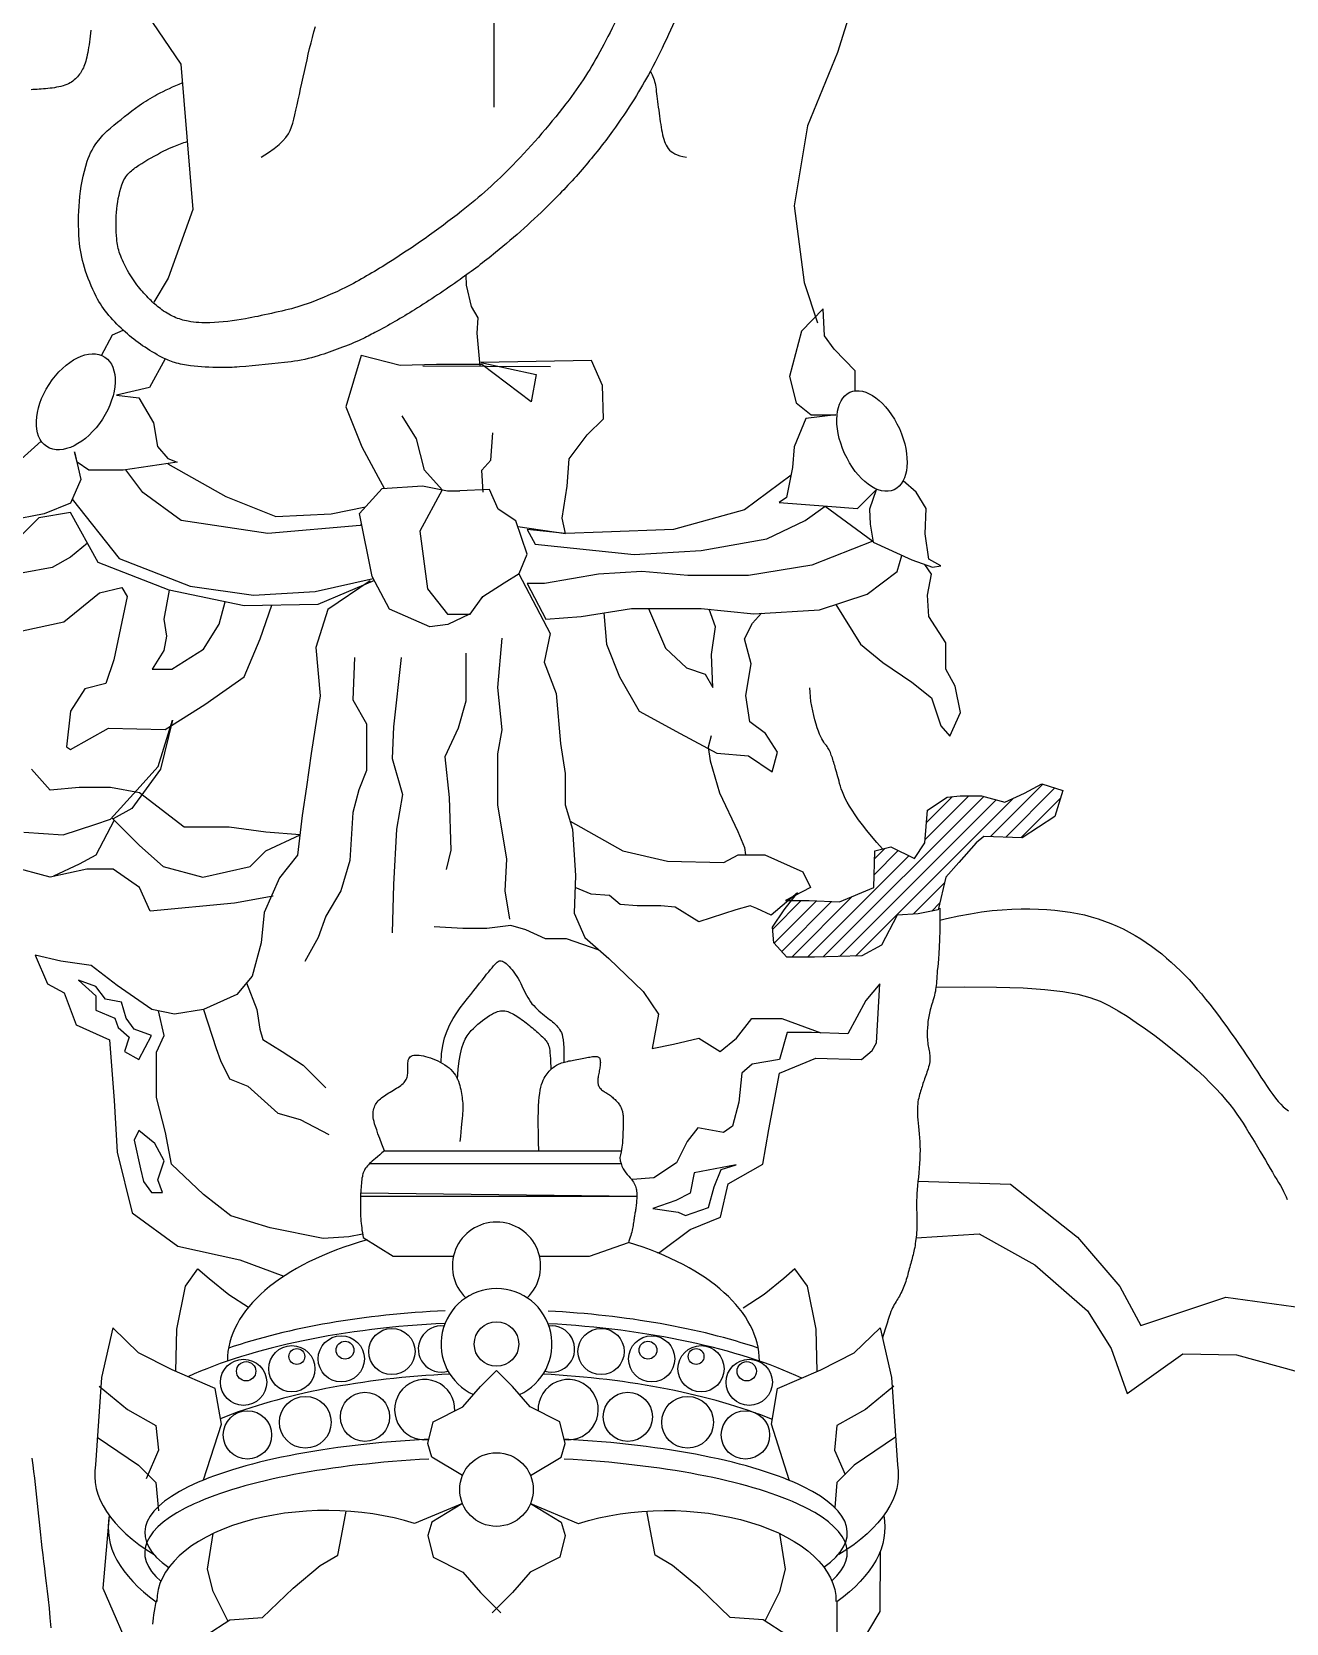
# Model space of a CAD drawing. Header units: feet. Extents: x 0 to 841, y 0 to 594.
# Drawn here: x 648.657 to 651.93, y 131.031 to 135.181 of the extents above; entities that cross this region are included whole.
import ezdxf

# ---------------------------------------------------------------- set-up
doc = ezdxf.new("R2010")
doc.units = ezdxf.units.FT
doc.header["$MEASUREMENT"] = 0
doc.layers.add('LOGO', color=7, linetype='Continuous')

# ---------------------------------------------------------------- blocks, each defined once
blk = doc.blocks.new('YOTA')
h = blk.add_hatch(color=1)
edge = h.paths.add_edge_path()
edge.add_arc((302.886, 246.975), 39.995, 0, 360)
edge = h.paths.add_edge_path(flags=16)
edge.add_arc((302.886, 246.975), 39.7, 0, 360)
h = blk.add_hatch()
h.set_pattern_fill('ANSI31', color=2, scale=0.736692, style=0)
h.set_pattern_definition([(45, (259.07555, 203.21537), (-0.06511496, 0.06511496), [])])
h.paths.add_polyline_path([(306.813, 250.138), (306.638, 250.138), (306.529, 250.127), (306.365, 250.018), (306.343, 249.746), (306.256, 249.615), (306.06, 249.713), (305.929, 249.68), (305.918, 249.375), (305.634, 249.255), (305.383, 249.266), (305.234, 249.266), (305.175, 249.189), (305.077, 249.047), (305.088, 248.916), (305.197, 248.796), (305.426, 248.796), (305.819, 248.807), (305.983, 248.895), (306.114, 249.146), (306.289, 249.156), (306.453, 249.189), (306.518, 249.462), (306.627, 249.582), (306.769, 249.746), (306.835, 249.8), (307.151, 249.789), (307.424, 249.964), (307.49, 250.182), (307.315, 250.237), (307.173, 250.16), (307.009, 250.084)])
at = {"color": 2}
for p, q in [((300.091, 250.766), (299.991, 250.359)), ((299.072, 250.184), (298.919, 250.359)), ((299.991, 250.359), (299.751, 250.031)), ((299.313, 250.206), (299.072, 250.184)), ((299.576, 250.206), (299.313, 250.206)), ((299.816, 250.162), (299.576, 250.206)), ((299.751, 250.031), (299.596, 249.945)), ((300.188, 249.878), (299.816, 250.162)), ((299.605, 249.936), (299.453, 249.645)), ((299.586, 249.955), (299.816, 249.725)), ((300.561, 249.878), (300.188, 249.878)), ((300.867, 249.834), (300.561, 249.878)), ((301.151, 249.812), (300.867, 249.834)), ((300.867, 249.681), (301.151, 249.812)), ((299.453, 249.645), (299.315, 249.57)), ((299.816, 249.725), (300.013, 249.55)), ((300.736, 249.55), (300.867, 249.681)), ((299.315, 249.57), (299.1, 249.469)), ((300.013, 249.55), (300.342, 249.462)), ((300.342, 249.462), (300.736, 249.55)), ((302.5, 244.256), (302.102, 244.092)), ((303.065, 244.256), (303.463, 244.092)), ((305.611, 243.439), (305.611, 242.917))]:
    blk.add_line(p, q, dxfattribs=at)
for points in [[(304.567, 259.995, -0.017689), (304.533, 259.266, -0.035906), (304.452, 258.749, -0.00466), (304.23, 257.823, -0.014238), (304.146, 257.523, -0.021967), (303.931, 256.928, -0.022916), (303.675, 256.379, -0.041395), (303.386, 255.921, -0.031189), (302.918, 255.377, -0.033568), (302.492, 254.994, -0.025503), (301.875, 254.56, -0.021053), (301.528, 254.36, -0.050859)], [(305.012, 259.811, -0.008163), (305.006, 259.562, -0.027125), (304.972, 259.203, -0.00129), (304.899, 258.726, -0.012508), (304.89, 258.677, -0.007768), (304.785, 258.208, -0.007241), (304.658, 257.709, -0.00219), (304.605, 257.517, -0.003161), (304.567, 257.385, -0.014941), (304.493, 257.158, -0.008195), (304.339, 256.753, -0.014187), (304.214, 256.464, -0.013071), (304.062, 256.158, -0.019073), (303.929, 255.929, -0.015558), (303.748, 255.66, -0.020883), (303.511, 255.36, -0.019783), (303.236, 255.065, -0.012588), (303.012, 254.853, -0.012505), (302.775, 254.651, -0.016837), (302.48, 254.427, -0.013795), (302.102, 254.176, -0.018972), (301.773, 253.987, -0.005506), (301.659, 253.928, -0.024647)], [(301.659, 253.928, -0.028327), (301.301, 253.793, -0.046998), (301.075, 253.744, -0.00867), (300.646, 253.701, -0.023438), (300.486, 253.695, -0.02499), (300.239, 253.71, -0.046526), (300.108, 253.737, -0.046949), (300.004, 253.78, -0.027787), (299.842, 253.877, -0.034305), (299.698, 253.99, -0.032024), (299.561, 254.129, -0.059908), (299.456, 254.286, -0.04335), (299.358, 254.528, -0.055252), (299.315, 254.758, -0.040581), (299.316, 255.075, -0.055053), (299.382, 255.409, -0.094388), (299.477, 255.586, -0.045622), (299.574, 255.685, -0.020657), (299.814, 255.873, -0.03559), (299.961, 255.964, -0.026809), (300.171, 256.06)], [(301.528, 254.36, -0.023133), (301.234, 254.234, -0.034133), (301.026, 254.171, -0.003517), (300.799, 254.121, -0.007814), (300.697, 254.101, -0.033561), (300.401, 254.068, -0.055073), (300.22, 254.08, -0.062677), (300.105, 254.116, -0.056193), (299.989, 254.185, -0.033552), (299.901, 254.262, -0.02767), (299.807, 254.367, -0.040319), (299.717, 254.501, -0.042125), (299.653, 254.64, -0.06609), (299.626, 254.765, -0.038383), (299.624, 254.984, -0.05936), (299.669, 255.214, -0.121359), (299.73, 255.313, -0.053488), (299.809, 255.376, -0.022596), (300.017, 255.495, -0.021801), (300.101, 255.533, -0.016965), (300.212, 255.574)]]:
    blk.add_lwpolyline(points, format="xyb", dxfattribs=at)
for points in [[(306.291, 259.173), (306.089, 258.17), (305.978, 257.921), (305.895, 257.2), (305.617, 256.313), (305.368, 255.703), (305.257, 255.038), (305.34, 254.401), (305.451, 254.068)], [(299.365, 258.955), (299.421, 257.952), (299.646, 256.971), (300.158, 256.215), (300.26, 255.009), (300.055, 254.437), (299.935, 254.239)], [(299.41, 256.498), (299.408, 256.473), (299.405, 256.448), (299.402, 256.424), (299.399, 256.401), (299.396, 256.377), (299.393, 256.355), (299.389, 256.333), (299.385, 256.312), (299.381, 256.293), (299.377, 256.274), (299.373, 256.256), (299.369, 256.24), (299.364, 256.225), (299.359, 256.211), (299.354, 256.198), (299.349, 256.186), (299.343, 256.174), (299.337, 256.163), (299.331, 256.152), (299.324, 256.142), (299.317, 256.132), (299.309, 256.122), (299.301, 256.112), (299.292, 256.103), (299.283, 256.094), (299.273, 256.085), (299.262, 256.076), (299.251, 256.068), (299.239, 256.06), (299.225, 256.053), (299.211, 256.047), (299.196, 256.041), (299.18, 256.036), (299.163, 256.032), (299.145, 256.028), (299.127, 256.024), (299.109, 256.021), (299.09, 256.018), (299.072, 256.016), (299.053, 256.014), (299.035, 256.012), (299.017, 256.011), (298.999, 256.009), (298.981, 256.008), (298.964, 256.007), (298.947, 256.006), (298.93, 256.005), (298.914, 256.004)], [(300.827, 255.444), (300.887, 255.482), (300.936, 255.516), (300.976, 255.549), (301.008, 255.579), (301.033, 255.608), (301.053, 255.637), (301.068, 255.665), (301.08, 255.695), (301.089, 255.726), (301.098, 255.76), (301.107, 255.796), (301.116, 255.835), (301.125, 255.877), (301.135, 255.92), (301.145, 255.965), (301.155, 256.012), (301.165, 256.059), (301.175, 256.107), (301.186, 256.155), (301.197, 256.204), (301.208, 256.252), (301.219, 256.3), (301.23, 256.347), (301.242, 256.393), (301.254, 256.439), (301.266, 256.484), (301.279, 256.528)], [(302.76, 256.588), (302.76, 256.471), (302.761, 256.341), (302.761, 256.196), (302.761, 256.036), (302.761, 255.86)], [(304.061, 256.156), (304.069, 256.143), (304.076, 256.129), (304.083, 256.115), (304.089, 256.101), (304.093, 256.087), (304.097, 256.072), (304.101, 256.057), (304.104, 256.042), (304.107, 256.025), (304.109, 256.008), (304.111, 255.99), (304.114, 255.971), (304.116, 255.95), (304.119, 255.928), (304.122, 255.906), (304.125, 255.882), (304.128, 255.858), (304.131, 255.834), (304.134, 255.81), (304.138, 255.785), (304.141, 255.761), (304.144, 255.738), (304.148, 255.715), (304.151, 255.692), (304.155, 255.671), (304.159, 255.65), (304.163, 255.63), (304.168, 255.611), (304.173, 255.593), (304.179, 255.575), (304.186, 255.559), (304.193, 255.543), (304.201, 255.529), (304.211, 255.515), (304.222, 255.503), (304.235, 255.491), (304.249, 255.481), (304.266, 255.472), (304.286, 255.463), (304.308, 255.456), (304.333, 255.449), (304.361, 255.444)], [(302.647, 253.707), (302.623, 253.98), (302.631, 254.108), (302.575, 254.204), (302.535, 254.38), (302.531, 254.463)], [(305.763, 253.502), (305.764, 253.669), (305.591, 253.849), (305.51, 253.96), (305.498, 254.183), (305.318, 253.997), (305.219, 253.62), (305.275, 253.403), (305.399, 253.304), (305.603, 253.304), (305.355, 253.273), (305.256, 253.038), (305.244, 252.865), (305.194, 252.617), (305.133, 252.574), (305.535, 252.543), (305.783, 252.524), (305.938, 252.679), (305.882, 252.518), (305.888, 252.395), (305.913, 252.246), (306.235, 252.097), (306.408, 252.036), (306.476, 252.048), (306.377, 252.104), (306.346, 252.314), (306.353, 252.524), (306.272, 252.661), (306.163, 252.755)], [(299.499, 253.797), (299.592, 253.968), (299.679, 254.007)], [(300.03, 253.767), (299.898, 253.531), (299.625, 253.465), (299.811, 253.443), (299.931, 253.236), (299.964, 253.039), (300.052, 252.94), (300.128, 252.908), (299.68, 252.842), (299.395, 252.842), (299.297, 252.908), (299.275, 252.995), (299.329, 252.765), (299.242, 252.569), (299.023, 252.481), (298.738, 252.426), (298.64, 252.481), (298.717, 252.558), (298.804, 252.711), (298.804, 252.908), (298.998, 253.085)], [(302.959, 252.375), (303.357, 252.317), (303.329, 252.443), (303.371, 252.71), (303.388, 252.936), (303.538, 253.136), (303.672, 253.27), (303.664, 253.546), (303.572, 253.755), (302.652, 253.738), (303.112, 253.638), (303.07, 253.412), (302.66, 253.721), (302.284, 253.721), (301.983, 253.713), (301.657, 253.796), (301.532, 253.37), (301.665, 253.036), (301.799, 252.785), (301.848, 252.692)], [(302.171, 253.709), (303.231, 253.705)], [(302.332, 252.679), (302.184, 252.844), (302.117, 253.103), (302, 253.295)], [(302.671, 252.659), (302.66, 252.844), (302.736, 252.927), (302.752, 253.153)], [(301.662, 252.393), (301.649, 252.383), (300.883, 252.317), (300.161, 252.426), (299.844, 252.656), (299.701, 252.845)], [(300.052, 252.896), (300.533, 252.623), (300.949, 252.459), (301.409, 252.481), (301.695, 252.538)], [(302.23, 251.542), (301.895, 251.689), (301.749, 251.96), (301.645, 252.482), (301.833, 252.691), (302.167, 252.712), (302.376, 252.67), (302.478, 252.672)], [(302.332, 252.679), (302.146, 252.336), (302.209, 251.856), (302.376, 251.647), (302.564, 251.647), (302.669, 251.793), (302.662, 251.783)], [(302.669, 251.793), (302.846, 251.908), (302.972, 251.983), (303.039, 252.146), (302.943, 252.422), (302.796, 252.518), (302.725, 252.681), (302.479, 252.672)], [(305.231, 252.8), (304.845, 252.514), (304.254, 252.35), (303.663, 252.328), (303.357, 252.317), (303.039, 252.35), (303.105, 252.229), (303.926, 252.142), (304.484, 252.175), (305.031, 252.273), (305.348, 252.426), (305.515, 252.545)], [(299.257, 252.602), (299.647, 252.109), (300.238, 251.879), (300.763, 251.803), (301.277, 251.836), (301.758, 251.943)], [(305.515, 252.545), (305.912, 252.252), (305.403, 252.054), (304.878, 251.967), (304.374, 251.967), (303.991, 252), (303.63, 251.978), (303.182, 251.901), (303.039, 251.901), (303.192, 251.606), (303.488, 251.628), (303.904, 251.694), (304.484, 251.694), (304.922, 251.65), (305.469, 251.683), (305.863, 251.814), (306.114, 252), (306.153, 252.135)], [(299.242, 252.492), (298.979, 252.448), (298.815, 252.284)], [(298.738, 251.486), (299.187, 251.584), (299.483, 251.825), (299.669, 251.869), (299.712, 251.792), (299.658, 251.53), (299.603, 251.267), (299.537, 251.07), (299.362, 251.026), (299.242, 250.841), (299.209, 250.545), (299.242, 250.523), (299.559, 250.698), (300.03, 250.687), (300.358, 250.895), (300.686, 251.125), (300.818, 251.442), (300.916, 251.72)], [(301.768, 251.925), (301.299, 251.726), (300.686, 251.715), (300.063, 251.847), (299.472, 252.076), (299.242, 252.492)], [(299.383, 252.236), (299.242, 252.12), (299.089, 252.033), (298.848, 251.989), (298.695, 252.002)], [(305.603, 251.727), (305.808, 251.398), (305.994, 251.245), (306.235, 251.081), (306.399, 250.95), (306.476, 250.72), (306.552, 250.633), (306.64, 250.83), (306.596, 251.048), (306.519, 251.19), (306.519, 251.409), (306.377, 251.628), (306.366, 251.803), (306.399, 251.978), (306.343, 252.059)], [(301.734, 251.924), (301.381, 251.685), (301.28, 251.37), (301.318, 250.967), (301.242, 250.489), (301.205, 250.212), (301.167, 249.973), (301.129, 249.645), (300.978, 249.456), (300.852, 249.167), (300.827, 248.915), (300.751, 248.638), (300.625, 248.487), (300.348, 248.361), (300.108, 248.323), (299.919, 248.361), (299.63, 248.562), (299.415, 248.726), (299.163, 248.764), (298.949, 248.814), (299.05, 248.575), (299.189, 248.499), (299.289, 248.235), (299.567, 248.109), (299.604, 247.605), (299.63, 247.177), (299.756, 246.673), (300.134, 246.396), (300.65, 246.283), (301.016, 246.146)], [(302.97, 251.982), (303.228, 251.486), (303.178, 251.248), (303.278, 250.986), (303.316, 250.573), (303.353, 250.323), (303.353, 250.061), (303.416, 249.861), (303.441, 249.474), (303.428, 249.161), (303.516, 248.961), (303.716, 248.786), (304.003, 248.511), (304.129, 248.324), (304.078, 248.037), (304.254, 248.074), (304.466, 248.124), (304.641, 248.012), (304.779, 248.124), (304.904, 248.286), (305.154, 248.286), (305.479, 248.169)], [(300.063, 251.847), (300.019, 251.606), (300.041, 251.464), (300.019, 251.344), (299.92, 251.19), (300.084, 251.19), (300.347, 251.355), (300.478, 251.562), (300.529, 251.749)], [(302.558, 251.647), (302.378, 251.561), (302.23, 251.542)], [(303.675, 251.657), (303.696, 251.398), (303.805, 251.125), (303.969, 250.841), (304.309, 250.655), (304.615, 250.491), (304.878, 250.469), (305.075, 250.337), (305.119, 250.501), (305.02, 250.655), (304.889, 250.753), (304.856, 250.972), (304.9, 251.234), (304.845, 251.442), (304.911, 251.573), (304.987, 251.654)], [(304.046, 251.694), (304.188, 251.365), (304.363, 251.201), (304.517, 251.147), (304.582, 251.037), (304.571, 251.311), (304.604, 251.54), (304.551, 251.687)], [(302.828, 251.448), (302.791, 251.036), (302.828, 250.686), (302.791, 250.486), (302.791, 250.061), (302.866, 249.611), (302.853, 249.349), (302.891, 249.111)], [(301.603, 251.286), (301.59, 250.936), (301.703, 250.736), (301.703, 250.348), (301.64, 250.186), (301.59, 249.999), (301.565, 249.599), (301.49, 249.349), (301.365, 249.136), (301.302, 248.961), (301.19, 248.761)], [(301.99, 251.286), (301.928, 250.711), (301.915, 250.448), (302.003, 250.148), (301.953, 249.861), (301.928, 249.399), (301.915, 248.999)], [(302.528, 251.323), (302.528, 250.923), (302.465, 250.698), (302.353, 250.461), (302.39, 250.123), (302.403, 249.686), (302.365, 249.524)], [(305.991, 249.696), (305.991, 249.697), (305.943, 249.75), (305.9, 249.801), (305.86, 249.85), (305.824, 249.895), (305.792, 249.938), (305.763, 249.979), (305.738, 250.017), (305.717, 250.052), (305.698, 250.085), (305.682, 250.115), (305.669, 250.143), (305.658, 250.17), (305.649, 250.194), (305.642, 250.217), (305.635, 250.239), (305.63, 250.259), (305.625, 250.278), (305.62, 250.296), (305.615, 250.313), (305.611, 250.329), (305.607, 250.345), (305.602, 250.36), (305.598, 250.374), (305.594, 250.388), (305.59, 250.401), (305.586, 250.414), (305.582, 250.427), (305.579, 250.439), (305.575, 250.452), (305.571, 250.464), (305.566, 250.476), (305.562, 250.487), (305.558, 250.498), (305.553, 250.508), (305.548, 250.519), (305.543, 250.528), (305.537, 250.537), (305.531, 250.546), (305.525, 250.554), (305.518, 250.563), (305.51, 250.573), (305.503, 250.583), (305.495, 250.596), (305.486, 250.611), (305.478, 250.628), (305.469, 250.649), (305.459, 250.673), (305.449, 250.702), (305.439, 250.733), (305.429, 250.768), (305.42, 250.804), (305.411, 250.843), (305.403, 250.882), (305.397, 250.921), (305.392, 250.96), (305.389, 250.997), (305.388, 251.034)], [(300.928, 249.303), (300.604, 249.244), (299.904, 249.178), (299.816, 249.375), (299.597, 249.528), (299.379, 249.528), (299.072, 249.462), (298.744, 249.55)], [(298.853, 249.834), (299.182, 249.812), (299.444, 249.9), (299.576, 249.944), (299.794, 250.184), (299.97, 250.381), (300.091, 250.766)], [(304.568, 250.635), (304.541, 250.542), (304.56, 250.428), (304.636, 250.163), (304.788, 249.841), (304.845, 249.708), (304.853, 249.647)], [(303.395, 249.927), (303.832, 249.68), (304.204, 249.593), (304.673, 249.582), (304.793, 249.647), (305.012, 249.647), (305.328, 249.506), (305.394, 249.375), (305.186, 249.266), (305.383, 249.266), (305.634, 249.255), (305.918, 249.375), (305.929, 249.68), (306.06, 249.713), (306.256, 249.615), (306.343, 249.746), (306.365, 250.018), (306.529, 250.127), (306.638, 250.138), (306.813, 250.138), (307.009, 250.084), (307.173, 250.16), (307.315, 250.237), (307.49, 250.182), (307.424, 249.964), (307.151, 249.789), (306.835, 249.8), (306.769, 249.746), (306.627, 249.582), (306.518, 249.462), (306.453, 249.189), (306.289, 249.156), (306.114, 249.146), (305.983, 248.895), (305.819, 248.807), (305.426, 248.796), (305.197, 248.796), (305.088, 248.916), (305.077, 249.047), (305.175, 249.189), (305.284, 249.331), (305.066, 249.146), (304.946, 249.2), (304.891, 249.222), (304.771, 249.189), (304.466, 249.091), (304.269, 249.211), (304.149, 249.222), (303.953, 249.222), (303.811, 249.233), (303.723, 249.309), (303.57, 249.32), (303.437, 249.376)], [(306.467, 249.204), (306.468, 249.113), (306.468, 249.02), (306.466, 248.943), (306.463, 248.879), (306.46, 248.827), (306.457, 248.783), (306.453, 248.747), (306.45, 248.716), (306.447, 248.687), (306.445, 248.661), (306.443, 248.638), (306.442, 248.616), (306.44, 248.597), (306.439, 248.578), (306.437, 248.561), (306.435, 248.544), (306.433, 248.528), (306.431, 248.513), (306.427, 248.497), (306.424, 248.482), (306.42, 248.466), (306.415, 248.451), (306.411, 248.435), (306.406, 248.42), (306.401, 248.405), (306.397, 248.39), (306.392, 248.375), (306.388, 248.36), (306.385, 248.346), (306.381, 248.331), (306.378, 248.317), (306.376, 248.303), (306.373, 248.289), (306.371, 248.275), (306.369, 248.261), (306.368, 248.246), (306.367, 248.232), (306.366, 248.218), (306.365, 248.203), (306.364, 248.188), (306.364, 248.173), (306.363, 248.158), (306.364, 248.143), (306.364, 248.129), (306.365, 248.114), (306.366, 248.1), (306.367, 248.085), (306.369, 248.072), (306.371, 248.058), (306.373, 248.045), (306.376, 248.032), (306.378, 248.019), (306.381, 248.007), (306.383, 247.994), (306.384, 247.981), (306.385, 247.968), (306.386, 247.955), (306.385, 247.942), (306.384, 247.928), (306.381, 247.914), (306.378, 247.9), (306.375, 247.885), (306.37, 247.87), (306.366, 247.856), (306.361, 247.841), (306.356, 247.827), (306.351, 247.813), (306.346, 247.799), (306.341, 247.786), (306.337, 247.773), (306.332, 247.76), (306.328, 247.747), (306.324, 247.734), (306.32, 247.722), (306.316, 247.709), (306.312, 247.696), (306.308, 247.683), (306.304, 247.669), (306.3, 247.656), (306.296, 247.641), (306.293, 247.626), (306.289, 247.61), (306.286, 247.594), (306.284, 247.576), (306.282, 247.558), (306.281, 247.538), (306.281, 247.517), (306.281, 247.494), (306.283, 247.47), (306.285, 247.444), (306.287, 247.417), (306.291, 247.389), (306.294, 247.359), (306.297, 247.328), (306.3, 247.296), (306.302, 247.262), (306.303, 247.228), (306.304, 247.192), (306.303, 247.156), (306.302, 247.119), (306.299, 247.081), (306.297, 247.044), (306.293, 247.006), (306.29, 246.969), (306.286, 246.933), (306.283, 246.898), (306.28, 246.864), (306.278, 246.832), (306.276, 246.802), (306.275, 246.774), (306.275, 246.747), (306.275, 246.722), (306.275, 246.697), (306.276, 246.674), (306.277, 246.652), (306.277, 246.631), (306.278, 246.61), (306.278, 246.589), (306.278, 246.569), (306.277, 246.549), (306.276, 246.529), (306.275, 246.509), (306.273, 246.49), (306.272, 246.471), (306.269, 246.453), (306.267, 246.435), (306.264, 246.418), (306.262, 246.401), (306.259, 246.385), (306.255, 246.369), (306.252, 246.354), (306.249, 246.339), (306.245, 246.324), (306.241, 246.309), (306.238, 246.295), (306.234, 246.281), (306.23, 246.266), (306.226, 246.252), (306.222, 246.237), (306.218, 246.222), (306.214, 246.207), (306.21, 246.192), (306.206, 246.177), (306.202, 246.162), (306.198, 246.147), (306.193, 246.132), (306.188, 246.117), (306.184, 246.103), (306.179, 246.088), (306.174, 246.074), (306.168, 246.06), (306.163, 246.046), (306.157, 246.032), (306.151, 246.019), (306.145, 246.006), (306.138, 245.994), (306.132, 245.981), (306.125, 245.97), (306.118, 245.958), (306.111, 245.947), (306.104, 245.935), (306.097, 245.923), (306.089, 245.911), (306.082, 245.898), (306.075, 245.884), (306.068, 245.869), (306.061, 245.852), (306.054, 245.833), (306.047, 245.812), (306.039, 245.787), (306.029, 245.755), (306.017, 245.715), (306, 245.662), (305.991, 245.635)], [(306.468, 249.103), (306.523, 249.117), (306.625, 249.139), (306.722, 249.157), (306.815, 249.172), (306.903, 249.183), (306.987, 249.191), (307.067, 249.196), (307.144, 249.198), (307.217, 249.198), (307.289, 249.196), (307.357, 249.193), (307.424, 249.187), (307.488, 249.18), (307.551, 249.171), (307.611, 249.16), (307.67, 249.147), (307.727, 249.132), (307.783, 249.116), (307.837, 249.097), (307.89, 249.077), (307.942, 249.055), (307.993, 249.031), (308.042, 249.005), (308.091, 248.977), (308.138, 248.949), (308.183, 248.919), (308.228, 248.888), (308.271, 248.856), (308.313, 248.823), (308.353, 248.789), (308.392, 248.755), (308.43, 248.72), (308.467, 248.684), (308.503, 248.648), (308.539, 248.61), (308.574, 248.572), (308.608, 248.532), (308.643, 248.491), (308.677, 248.448), (308.712, 248.405), (308.747, 248.359), (308.783, 248.313), (308.818, 248.265), (308.853, 248.217), (308.888, 248.168), (308.923, 248.12), (308.956, 248.071), (308.989, 248.023), (309.021, 247.976), (309.052, 247.93), (309.081, 247.885), (309.11, 247.841), (309.137, 247.8), (309.163, 247.76), (309.188, 247.723), (309.212, 247.688), (309.235, 247.655), (309.258, 247.625), (309.28, 247.598), (309.301, 247.574), (309.322, 247.553), (309.343, 247.536), (309.365, 247.521)], [(303.637, 248.855), (303.366, 248.949), (303.191, 248.949), (303.028, 249.024), (302.903, 249.061), (302.703, 249.036), (302.503, 249.036), (302.265, 249.049)], [(302.323, 247.921), (302.326, 247.994), (302.336, 248.063), (302.352, 248.126), (302.372, 248.184), (302.396, 248.237), (302.423, 248.287), (302.452, 248.333), (302.482, 248.375), (302.512, 248.415), (302.541, 248.452), (302.569, 248.487), (302.595, 248.52), (302.619, 248.551), (302.642, 248.58), (302.664, 248.606), (302.683, 248.631), (302.701, 248.654), (302.718, 248.674), (302.733, 248.693), (302.747, 248.709), (302.759, 248.724), (302.77, 248.736), (302.78, 248.746), (302.789, 248.755), (302.797, 248.761), (302.806, 248.765), (302.814, 248.767), (302.822, 248.766), (302.832, 248.764), (302.841, 248.759), (302.852, 248.752), (302.863, 248.743), (302.875, 248.732), (302.888, 248.72), (302.9, 248.705), (302.913, 248.69), (302.926, 248.673), (302.939, 248.656), (302.951, 248.637), (302.962, 248.618), (302.973, 248.599), (302.984, 248.579), (302.993, 248.559), (303.003, 248.54), (303.013, 248.52), (303.022, 248.5), (303.032, 248.481), (303.043, 248.462), (303.054, 248.444), (303.066, 248.426), (303.078, 248.41), (303.092, 248.394), (303.106, 248.379), (303.121, 248.364), (303.136, 248.351), (303.151, 248.338), (303.166, 248.325), (303.181, 248.313), (303.196, 248.302), (303.21, 248.291), (303.224, 248.28), (303.237, 248.27), (303.249, 248.26), (303.26, 248.25), (303.271, 248.24), (303.282, 248.23), (303.291, 248.219), (303.3, 248.208), (303.308, 248.196), (303.315, 248.183), (303.322, 248.17), (303.328, 248.154), (303.332, 248.134), (303.336, 248.11), (303.34, 248.08), (303.342, 248.042), (303.342, 247.996), (303.342, 247.94), (303.342, 247.923)], [(299.81, 247.947), (299.915, 248.145), (299.771, 248.198), (299.705, 248.29), (299.665, 248.422), (299.533, 248.448), (299.454, 248.553), (299.309, 248.606), (299.454, 248.474), (299.454, 248.356), (299.612, 248.29), (299.639, 248.211), (299.731, 248.132), (299.691, 248.013), (299.81, 247.947)], [(300.705, 248.582), (300.79, 248.361), (300.815, 248.199), (300.84, 248.112), (301.002, 248.012), (301.177, 247.899), (301.365, 247.712)], [(304.12, 246.341), (304.14, 246.346), (304.393, 246.535), (304.645, 246.636), (304.708, 246.913), (304.997, 247.076), (305.048, 247.366), (305.136, 247.832), (305.438, 247.958), (305.816, 247.945), (305.905, 248.021), (305.942, 248.084), (305.968, 248.575), (305.854, 248.436), (305.703, 248.159), (305.401, 248.172), (305.199, 248.172), (305.136, 247.945), (304.909, 247.907), (304.821, 247.832), (304.796, 247.593), (304.745, 247.391), (304.67, 247.341), (304.456, 247.379), (304.367, 247.265), (304.279, 247.089), (304.09, 246.963), (303.914, 246.95), (303.906, 246.949)], [(306.436, 248.548), (306.673, 248.55), (306.939, 248.548), (307.16, 248.541), (307.342, 248.529), (307.491, 248.511), (307.614, 248.489), (307.715, 248.462), (307.801, 248.43), (307.877, 248.393), (307.95, 248.351), (308.025, 248.305), (308.101, 248.255), (308.177, 248.201), (308.254, 248.145), (308.329, 248.088), (308.403, 248.029), (308.474, 247.971), (308.542, 247.913), (308.606, 247.857), (308.664, 247.804), (308.716, 247.753), (308.763, 247.705), (308.805, 247.659), (308.843, 247.615), (308.877, 247.573), (308.908, 247.533), (308.937, 247.493), (308.964, 247.454), (308.989, 247.416), (309.013, 247.377), (309.037, 247.338), (309.061, 247.299), (309.085, 247.26), (309.108, 247.221), (309.131, 247.183), (309.153, 247.146), (309.174, 247.109), (309.195, 247.074), (309.214, 247.04), (309.233, 247.009), (309.251, 246.978), (309.268, 246.95), (309.284, 246.923), (309.299, 246.898), (309.313, 246.874), (309.325, 246.85), (309.336, 246.828), (309.346, 246.806), (309.355, 246.784)], [(301.67, 246.495), (301.557, 246.472), (301.343, 246.459), (300.902, 246.548), (300.575, 246.648), (300.348, 246.825), (300.083, 247.076), (300.033, 247.341), (299.957, 247.63), (299.957, 248.008), (300.02, 248.147), (299.973, 248.35)], [(300.348, 248.361), (300.452, 248.037), (300.49, 247.937), (300.565, 247.787), (300.715, 247.724), (300.965, 247.499), (301.152, 247.449), (301.39, 247.324)], [(302.458, 247.784), (302.464, 247.865), (302.473, 247.935), (302.483, 247.993), (302.495, 248.042), (302.508, 248.082), (302.523, 248.116), (302.538, 248.143), (302.555, 248.166), (302.573, 248.186), (302.591, 248.205), (302.61, 248.222), (302.629, 248.239), (302.649, 248.256), (302.668, 248.271), (302.687, 248.285), (302.706, 248.299), (302.725, 248.311), (302.742, 248.321), (302.759, 248.331), (302.775, 248.338), (302.79, 248.344), (302.804, 248.348), (302.817, 248.351), (302.83, 248.352), (302.842, 248.352), (302.853, 248.351), (302.865, 248.348), (302.876, 248.345), (302.888, 248.34), (302.899, 248.335), (302.912, 248.329), (302.924, 248.322), (302.937, 248.314), (302.951, 248.306), (302.964, 248.298), (302.978, 248.289), (302.991, 248.279), (303.005, 248.27), (303.018, 248.26), (303.031, 248.25), (303.044, 248.24), (303.057, 248.229), (303.069, 248.219), (303.081, 248.209), (303.093, 248.199), (303.104, 248.189), (303.115, 248.179), (303.126, 248.17), (303.136, 248.161), (303.146, 248.152), (303.155, 248.143), (303.164, 248.135), (303.173, 248.127), (303.181, 248.119), (303.188, 248.11), (303.195, 248.102), (303.202, 248.093), (303.207, 248.083), (303.212, 248.073), (303.216, 248.062), (303.22, 248.051), (303.223, 248.037), (303.225, 248.021), (303.227, 248.002), (303.229, 247.98), (303.231, 247.953), (303.232, 247.921), (303.234, 247.884), (303.235, 247.862)], [(301.852, 247.188), (301.831, 247.243), (301.813, 247.29), (301.798, 247.329), (301.787, 247.362), (301.777, 247.39), (301.77, 247.413), (301.765, 247.432), (301.761, 247.448), (301.759, 247.462), (301.758, 247.475), (301.757, 247.488), (301.758, 247.501), (301.759, 247.513), (301.761, 247.526), (301.764, 247.538), (301.768, 247.549), (301.772, 247.561), (301.777, 247.572), (301.784, 247.582), (301.791, 247.592), (301.799, 247.602), (301.808, 247.611), (301.818, 247.62), (301.828, 247.629), (301.839, 247.637), (301.851, 247.645), (301.862, 247.653), (301.875, 247.661), (301.888, 247.668), (301.9, 247.676), (301.913, 247.684), (301.926, 247.691), (301.939, 247.699), (301.952, 247.707), (301.964, 247.715), (301.976, 247.722), (301.987, 247.73), (301.997, 247.738), (302.007, 247.747), (302.015, 247.755), (302.022, 247.763), (302.028, 247.772), (302.033, 247.781), (302.037, 247.79), (302.04, 247.8), (302.042, 247.81), (302.044, 247.82), (302.045, 247.831), (302.045, 247.842), (302.045, 247.854), (302.045, 247.867), (302.045, 247.879), (302.045, 247.892), (302.045, 247.905), (302.046, 247.918), (302.048, 247.93), (302.05, 247.941), (302.054, 247.952), (302.059, 247.961), (302.066, 247.968), (302.074, 247.975), (302.085, 247.979), (302.096, 247.982), (302.11, 247.983), (302.124, 247.983), (302.14, 247.982), (302.157, 247.98), (302.175, 247.976), (302.194, 247.972), (302.213, 247.966), (302.234, 247.959), (302.254, 247.952), (302.275, 247.944), (302.295, 247.934), (302.316, 247.924), (302.335, 247.913), (302.354, 247.902), (302.372, 247.889), (302.389, 247.876), (302.404, 247.862), (302.418, 247.847), (302.43, 247.831), (302.441, 247.815), (302.45, 247.799), (302.458, 247.782), (302.466, 247.765), (302.472, 247.748), (302.477, 247.73), (302.482, 247.713), (302.486, 247.696), (302.489, 247.68), (302.493, 247.663), (302.495, 247.647), (302.498, 247.631), (302.499, 247.615), (302.501, 247.599), (302.502, 247.583), (302.502, 247.567), (302.503, 247.55), (302.502, 247.534), (302.502, 247.517), (302.501, 247.499), (302.5, 247.48), (302.498, 247.459), (302.496, 247.435), (302.493, 247.409), (302.49, 247.379), (302.486, 247.345), (302.483, 247.307), (302.478, 247.264)], [(303.135, 247.184), (303.133, 247.266), (303.131, 247.339), (303.13, 247.405), (303.13, 247.462), (303.131, 247.514), (303.132, 247.559), (303.135, 247.599), (303.138, 247.634), (303.142, 247.665), (303.147, 247.692), (303.152, 247.717), (303.158, 247.738), (303.165, 247.758), (303.172, 247.775), (303.179, 247.791), (303.187, 247.805), (303.195, 247.817), (303.204, 247.828), (303.212, 247.838), (303.221, 247.848), (303.229, 247.857), (303.238, 247.865), (303.247, 247.873), (303.255, 247.88), (303.264, 247.887), (303.274, 247.893), (303.283, 247.899), (303.293, 247.904), (303.303, 247.909), (303.313, 247.914), (303.324, 247.918), (303.336, 247.921), (303.347, 247.925), (303.359, 247.928), (303.372, 247.931), (303.385, 247.934), (303.398, 247.936), (303.411, 247.939), (303.424, 247.941), (303.438, 247.944), (303.452, 247.947), (303.466, 247.949), (303.48, 247.952), (303.494, 247.955), (303.508, 247.958), (303.522, 247.96), (303.535, 247.963), (303.547, 247.965), (303.559, 247.967), (303.57, 247.969), (303.58, 247.97), (303.59, 247.971), (303.598, 247.972), (303.606, 247.972), (303.613, 247.972), (303.62, 247.971), (303.625, 247.969), (303.63, 247.967), (303.634, 247.964), (303.638, 247.96), (303.641, 247.955), (303.643, 247.95), (303.645, 247.943), (303.646, 247.937), (303.646, 247.929), (303.647, 247.921), (303.646, 247.912), (303.646, 247.903), (303.645, 247.893), (303.643, 247.883), (303.641, 247.873), (303.639, 247.863), (303.637, 247.852), (303.635, 247.841), (303.633, 247.83), (303.631, 247.819), (303.629, 247.809), (303.627, 247.798), (303.626, 247.788), (303.625, 247.778), (303.625, 247.769), (303.625, 247.76), (303.626, 247.751), (303.627, 247.743), (303.629, 247.736), (303.632, 247.728), (303.635, 247.722), (303.638, 247.715), (303.642, 247.709), (303.647, 247.704), (303.652, 247.698), (303.657, 247.694), (303.663, 247.689), (303.67, 247.685), (303.677, 247.68), (303.684, 247.676), (303.691, 247.672), (303.699, 247.667), (303.706, 247.662), (303.714, 247.657), (303.722, 247.652), (303.731, 247.646), (303.739, 247.64), (303.747, 247.633), (303.754, 247.626), (303.762, 247.62), (303.769, 247.613), (303.776, 247.606), (303.783, 247.598), (303.789, 247.591), (303.795, 247.585), (303.8, 247.578), (303.805, 247.571), (303.809, 247.564), (303.813, 247.557), (303.816, 247.551), (303.819, 247.544), (303.822, 247.537), (303.824, 247.529), (303.827, 247.522), (303.829, 247.514), (303.831, 247.507), (303.832, 247.499), (303.834, 247.49), (303.835, 247.482), (303.836, 247.473), (303.836, 247.463), (303.837, 247.454), (303.837, 247.444), (303.837, 247.433), (303.837, 247.422), (303.837, 247.411), (303.837, 247.399), (303.836, 247.387), (303.835, 247.375), (303.835, 247.362), (303.834, 247.349), (303.833, 247.336), (303.833, 247.323), (303.832, 247.309), (303.832, 247.296), (303.831, 247.282), (303.83, 247.267), (303.829, 247.251), (303.828, 247.235), (303.826, 247.217), (303.823, 247.198), (303.819, 247.178), (303.815, 247.155), (303.809, 247.131)], [(300.008, 246.841), (299.968, 246.946), (300.021, 247.105), (299.942, 247.249), (299.81, 247.355), (299.771, 247.276), (299.823, 247.039), (299.85, 246.933), (299.915, 246.841), (300.008, 246.841)], [(301.852, 247.188), (301.831, 247.17), (301.812, 247.153), (301.794, 247.138), (301.778, 247.125), (301.763, 247.113), (301.75, 247.101), (301.738, 247.091), (301.728, 247.081), (301.718, 247.072), (301.71, 247.062), (301.702, 247.053), (301.695, 247.044), (301.69, 247.035), (301.685, 247.026), (301.68, 247.016), (301.676, 247.006), (301.673, 246.996), (301.67, 246.985), (301.668, 246.973), (301.665, 246.96), (301.663, 246.946), (301.661, 246.932), (301.66, 246.916), (301.658, 246.9), (301.657, 246.883), (301.656, 246.866), (301.655, 246.849), (301.654, 246.831), (301.653, 246.812), (301.653, 246.794), (301.652, 246.775), (301.652, 246.756), (301.652, 246.738), (301.652, 246.719), (301.652, 246.7), (301.652, 246.681), (301.653, 246.662), (301.654, 246.643), (301.655, 246.624), (301.656, 246.605), (301.658, 246.585), (301.66, 246.566), (301.663, 246.547), (301.665, 246.528), (301.668, 246.508), (301.671, 246.488), (301.674, 246.467)], [(301.852, 247.188), (303.821, 247.188)], [(303.809, 247.131), (303.812, 247.104), (303.818, 247.081), (303.826, 247.059), (303.836, 247.039), (303.847, 247.021), (303.858, 247.005), (303.87, 246.99), (303.882, 246.976), (303.894, 246.963), (303.904, 246.951), (303.913, 246.939), (303.921, 246.928), (303.928, 246.916), (303.933, 246.906), (303.938, 246.895), (303.942, 246.884), (303.945, 246.873), (303.947, 246.862), (303.948, 246.851), (303.949, 246.839), (303.95, 246.827), (303.95, 246.815), (303.95, 246.802), (303.949, 246.789), (303.948, 246.777), (303.947, 246.764), (303.946, 246.752), (303.945, 246.74), (303.943, 246.728), (303.942, 246.717), (303.94, 246.706), (303.939, 246.697), (303.937, 246.687), (303.936, 246.678), (303.934, 246.669), (303.933, 246.66), (303.931, 246.651), (303.93, 246.642), (303.928, 246.633), (303.927, 246.623), (303.925, 246.613), (303.924, 246.602), (303.922, 246.591), (303.92, 246.579), (303.918, 246.567), (303.916, 246.554), (303.914, 246.541), (303.911, 246.527), (303.907, 246.513), (303.903, 246.499), (303.899, 246.484), (303.894, 246.469), (303.889, 246.453), (303.883, 246.436), (303.879, 246.426)], [(301.73, 247.083), (303.818, 247.083)], [(304.353, 246.65), (304.544, 246.716), (304.591, 246.887), (304.65, 247.032), (304.775, 247.072), (304.426, 247.006), (304.393, 246.835), (304.274, 246.775), (304.083, 246.709), (304.294, 246.677), (304.353, 246.65)], [(298.92, 244.633), (298.928, 244.577), (298.935, 244.522), (298.942, 244.468), (298.948, 244.414), (298.954, 244.362), (298.96, 244.309), (298.965, 244.257), (298.971, 244.205), (298.976, 244.153), (298.981, 244.101), (298.987, 244.049), (298.992, 243.996), (298.998, 243.942), (299.004, 243.888), (299.011, 243.832), (299.018, 243.776), (299.025, 243.718), (299.033, 243.658), (299.041, 243.595), (299.049, 243.529), (299.056, 243.46), (299.064, 243.387), (299.071, 243.308), (299.078, 243.225)], [(306.287, 246.936), (307.054, 246.91), (307.611, 246.47), (307.963, 246.059), (308.139, 245.737), (308.844, 245.971), (309.489, 245.883), (310.193, 245.561), (310.546, 245.062), (310.774, 244.645)], [(301.653, 246.812), (303.95, 246.812)], [(301.655, 246.838), (303.95, 246.81)], [(301.674, 246.467), (301.924, 246.311), (302.425, 246.311)], [(306.271, 246.464), (306.794, 246.499), (307.258, 246.24), (307.695, 245.857), (307.891, 245.545), (308.025, 245.171), (308.489, 245.5), (308.935, 245.492), (309.621, 245.304), (310.031, 245.028), (310.207, 244.631)], [(303.141, 246.311), (303.557, 246.311), (303.879, 246.426)], [(300.117, 245.353), (300.127, 245.705), (300.199, 246.064), (300.301, 246.208), (300.394, 246.126), (300.558, 245.993), (300.721, 245.888)], [(305.449, 245.353), (305.439, 245.705), (305.367, 246.064), (305.264, 246.208), (305.172, 246.126), (305.007, 245.993), (304.833, 245.88)], [(300.349, 244.453), (300.497, 244.915), (300.445, 245.213), (300.086, 245.367), (299.808, 245.51), (299.593, 245.716), (299.5, 245.305), (299.449, 244.578)], [(305.217, 244.453), (305.069, 244.915), (305.12, 245.213), (305.48, 245.367), (305.757, 245.51), (305.973, 245.716), (306.065, 245.305), (306.116, 244.578)], [(302.5, 244.49), (302.245, 244.643), (302.211, 244.755), (302.256, 244.935), (302.503, 245.059), (302.65, 245.228), (302.783, 245.361)], [(303.065, 244.49), (303.321, 244.643), (303.355, 244.755), (303.31, 244.935), (303.062, 245.059), (302.916, 245.228), (302.783, 245.361)], [(299.48, 245.233), (299.716, 245.038), (299.952, 244.905), (299.973, 244.699), (299.87, 244.463)], [(306.086, 245.233), (305.849, 245.038), (305.613, 244.905), (305.593, 244.699), (305.68, 244.499)], [(299.465, 244.808), (299.808, 244.576), (299.952, 244.432), (299.973, 244.196)], [(306.1, 244.808), (305.757, 244.576), (305.613, 244.432), (305.595, 244.224)], [(302.5, 244.256), (302.245, 244.103), (302.211, 243.991), (302.256, 243.811), (302.503, 243.687), (302.65, 243.518), (302.819, 243.35)], [(303.065, 244.256), (303.321, 244.103), (303.355, 243.991), (303.31, 243.811), (303.062, 243.687), (302.916, 243.518), (302.747, 243.35)], [(299.564, 244.156), (299.51, 243.555), (299.769, 242.961)], [(300.072, 242.65), (300.204, 242.95), (300.37, 243.164), (300.566, 243.291), (300.839, 243.311), (301.093, 243.555), (301.318, 243.741), (301.465, 243.829), (301.494, 243.985), (301.533, 244.194)], [(305.382, 242.902), (305.361, 242.95), (305.195, 243.164), (305, 243.291), (304.726, 243.311), (304.472, 243.555), (304.247, 243.741), (304.101, 243.829), (304.071, 243.985), (304.032, 244.194)], [(300.55, 243.281), (300.429, 243.526), (300.38, 243.711), (300.427, 244.007)], [(305.016, 243.281), (305.137, 243.526), (305.186, 243.711), (305.138, 244.007)], [(305.972, 243.861), (305.97, 243.36), (305.696, 242.901)], [(299.96, 243.459), (299.96, 243.458), (299.95, 243.425), (299.943, 243.392), (299.937, 243.362), (299.933, 243.333), (299.93, 243.305), (299.927, 243.279), (299.924, 243.254)]]:
    blk.add_lwpolyline(points, dxfattribs=at)
at = {"color": 1}
for centre, radius in [((302.881, 246.975), 40), ((302.881, 246.975), 40), ((302.886, 246.975), 39.995)]:
    blk.add_circle(centre, radius, dxfattribs=at)
at = {"color": 2}
for centre, radius in [((302.886, 246.975), 39.7), ((302.886, 246.975), 38.793), ((301.914, 245.52), 0.192), ((302.783, 245.582), 0.185), ((303.652, 245.52), 0.192), ((301.082, 245.377), 0.192), ((301.123, 245.479), 0.0657), ((301.493, 245.459), 0.192), ((301.524, 245.531), 0.074), ((304.073, 245.459), 0.192), ((304.042, 245.531), 0.074), ((304.483, 245.377), 0.192), ((304.442, 245.479), 0.0657), ((300.681, 245.264), 0.192), ((300.702, 245.356), 0.0802), ((304.884, 245.264), 0.192), ((304.863, 245.356), 0.0802), ((301.194, 244.932), 0.215), ((301.69, 244.977), 0.204), ((303.875, 244.977), 0.204), ((304.371, 244.932), 0.215), ((300.713, 244.827), 0.201), ((304.852, 244.827), 0.201), ((302.783, 244.373), 0.306)]:
    blk.add_circle(centre, radius, dxfattribs=at)
for centre, radius, start, end in [((302.783, 246.229), 0.367, 314.1109, 225.8891), ((302.783, 245.582), 0.461, 294.3225, 245.6775), ((302.325, 245.541), 0.192, 83.2967, 286.9493), ((303.241, 245.541), 0.192, 253.0507, 96.7033), ((302.186, 245.037), 0.25, 357.4191, 277.5426), ((303.379, 245.037), 0.25, 262.4574, 182.5809)]:
    blk.add_arc(centre, radius, start, end, dxfattribs=at)
for centre, major_axis, ratio in [((299.286, 253.411), (0.241, 0.372), 0.596692), ((305.904, 253.085), (-0.183, 0.405), 0.561807)]:
    blk.add_ellipse(centre, major_axis=major_axis, ratio=ratio, dxfattribs=at)
for centre, major_axis, ratio, start_param, end_param in [((302.757, 245.442), (-2.211, 0), 0.51654, 5.207141, 6.283185), ((302.757, 245.442), (-2.211, 0), 0.51654, 3.141593, 4.180164), ((302.757, 244.602), (-3.314, 0), 0.382003, 4.833782, 5.438962), ((302.757, 244.602), (-3.314, 0), 0.382003, 3.985816, 4.574838), ((302.757, 244.497), (-3.314, 0), 0.382003, 4.833782, 5.585401), ((302.757, 244.497), (-3.314, 0), 0.382003, 3.827522, 4.574838), ((302.774, 244.058), (-3.219, 0), 0.398601, 4.830013, 5.50181), ((302.774, 244.058), (-3.219, 0), 0.398601, 3.915397, 4.589214), ((302.779, 244.013), (-2.92, 0), 0.271676, 4.905063, 6.654916), ((302.779, 244.013), (-2.92, 0), 0.271676, 2.774237, 4.517226), ((302.779, 243.848), (-2.92, 0), 0.271676, 4.905063, 6.587072), ((302.779, 243.848), (-2.92, 0), 0.271676, 2.843657, 4.517226), ((302.757, 244.497), (-3.314, 0), 0.382003, 6.219115, 6.835876), ((301.372, 243.451), (-1.412, 0), 0.529881, 4.169426, 6.295313), ((302.774, 244.058), (-3.219, 0), 0.398601, 6.206505, 6.786653)]:
    blk.add_ellipse(centre, major_axis=major_axis, ratio=ratio, start_param=start_param, end_param=end_param, dxfattribs=at)
at = {"color": 2, "extrusion": (0, 0, -1)}
for centre, major_axis, ratio, start_param, end_param in [((302.809, 244.497), (3.314, 0), 0.382003, 6.219115, 6.835876), ((304.193, 243.451), (1.412, 0), 0.529881, 4.169426, 6.295313), ((302.792, 244.058), (3.219, 0), 0.398601, 6.206505, 6.786653)]:
    blk.add_ellipse(centre, major_axis=major_axis, ratio=ratio, start_param=start_param, end_param=end_param, dxfattribs=at)

msp = doc.modelspace()

# ---------------------------------------------------------------- linework, layer by layer
at = {"layer": 'LOGO', "color": 1}
msp.add_circle((649.9138, 132.2024), 12.5548, dxfattribs=at)

# ---------------------------------------------------------------- block references
at = {"layer": 'LOGO', "xscale": 0.3139103563735262, "yscale": 0.3139103563735262, "zscale": 0.3139103563735262}
msp.add_blockref('YOTA', (554.8225, 54.668), dxfattribs=at)

doc.saveas('drawing.dxf')
